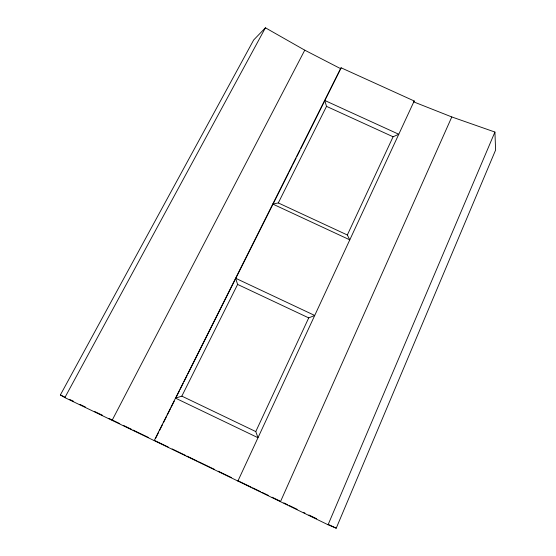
<?xml version="1.0" encoding="UTF-8"?>
<svg xmlns="http://www.w3.org/2000/svg" width="556" height="556" viewBox="0 0 556 556"><rect width="100%" height="100%" fill="white"/><g stroke="black" fill="none" stroke-linecap="round" stroke-linejoin="round"><path stroke-width="0.83" d="M300.747 148.751L341.092 67.783L414.213 100.99L237.898 481.044L328.068 524.767L336.227 528.2L495.618 150.016L494.916 132.057L451.799 116.948L413.761 101.908L414.213 100.99M328.068 524.767L494.916 132.057M280.481 501.651L451.799 116.948M255.774 431.574L308.719 317.893L314.717 315.46L235.598 278.243L237.614 284.422L181.84 396.129L175.494 398.138L257.998 437.718L255.774 431.574L181.84 396.129M347.333 234.993L393.085 136.776L398.777 134.26L324.718 100.441L326.518 106.356L278.299 202.933L272.781 204.059L349.793 239.845L347.333 234.993L278.299 202.933M237.898 481.044L154.207 440.616L341.092 67.783M155.604 438.364L158.717 432.151M159.496 430.601L162.602 424.388M163.381 422.838L166.494 416.625M167.273 415.068L170.386 408.862M171.165 407.305L174.278 401.098M176.224 397.213L179.338 391M180.116 389.45L183.23 383.237M184.008 381.687L187.122 375.474M187.9 373.917L288.293 173.597M289.071 172.04L292.185 165.834M292.963 164.277L296.077 158.064M296.855 156.514L299.969 150.301M112.124 420.322L304.764 50.172L265.42 27.8L253.682 39.962L60.382 394.948L64.857 397.616L154.207 440.616M64.857 397.616L265.42 27.8M326.518 106.356L393.085 136.776M237.614 284.422L308.719 317.893M60.382 394.948L65.073 397.213M69.757 399.479L73.663 401.369M79.918 404.386L85.388 407.027M94.763 411.558L102.582 415.332M108.83 418.355L119.769 423.637M123.675 425.528L131.494 429.301M133.058 430.059L148.681 437.607M154.936 440.623L168.218 447.045M172.124 448.928L185.412 455.35M186.976 456.101L197.13 461.007M198.694 461.765L214.324 469.313M218.23 471.203L231.511 477.618M237.766 480.641L251.048 487.056M252.612 487.807L260.43 491.587M261.987 492.338L268.242 495.361M272.148 497.245L279.96 501.019M283.873 502.909L287.779 504.799M289.342 505.55L297.154 509.324M303.409 512.347L304.966 513.098M308.879 514.988L316.691 518.762M328.415 524.426L336.227 528.2M304.764 50.172L340.828 68.777"/></g></svg>
